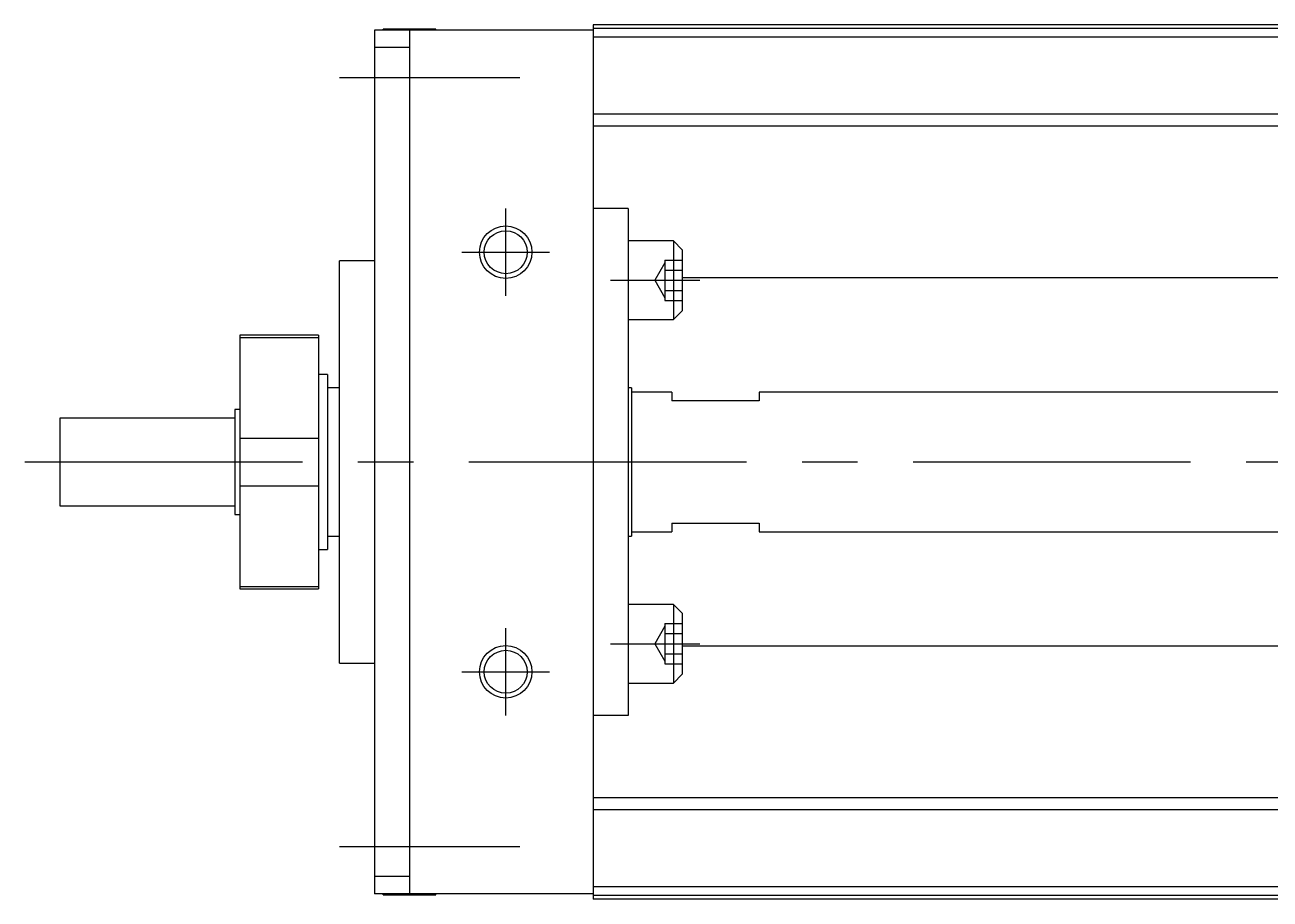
# Model space of a CAD drawing. Extents: x -1 to 471, y -8 to 401.
# Drawn here: x 86.6 to 157.8, y 203.7 to 253.7 of the extents above; entities that cross this region are included whole.
import ezdxf

# ---------------------------------------------------------------- set-up
doc = ezdxf.new("R2010")
doc.units = 0
doc.header["$LTSCALE"] = 0.5
doc.linetypes.add('CENTER', pattern=[50.8, 31.75, -6.35, 6.35, -6.35])
doc.linetypes.add('DASHED', pattern=[19.05, 12.7, -6.35])
for name, color, linetype in [('MSM_CENTER', 1, 'CENTER'), ('MSM_CONTINUOUS', 7, 'CONTINUOUS'), ('MSM_DASHED', 4, 'DASHED'), ('MSM_NARROW', 5, 'CONTINUOUS')]:
    doc.layers.add(name, color=color, linetype=linetype)

msp = doc.modelspace()

# ---------------------------------------------------------------- linework, layer by layer
at = {"layer": 'MSM_CENTER'}
for p, q in [((104.606, 250.69), (114.911, 250.69)), ((114.106, 238.19), (114.106, 243.19)), ((111.606, 240.69), (116.606, 240.69)), ((120.106, 239.082), (125.206, 239.082)), ((86.606, 228.69), (381.106, 228.69)), ((114.106, 214.19), (114.106, 219.19)), ((120.106, 218.298), (125.206, 218.298)), ((111.606, 216.69), (116.606, 216.69)), ((104.606, 206.69), (114.911, 206.69))]:
    msp.add_line(p, q, dxfattribs=at)
at = {"layer": 'MSM_CONTINUOUS'}
for p, q in [((119.106, 253.69), (119.106, 203.69)), ((369.106, 253.69), (119.106, 253.69)), ((119.106, 253.39), (106.606, 253.39)), ((106.606, 253.39), (106.606, 203.99)), ((107.106, 253.39), (107.106, 253.44)), ((110.106, 253.44), (107.106, 253.44)), ((108.606, 253.39), (108.606, 203.99)), ((110.106, 253.39), (110.106, 253.44)), ((369.106, 253.49), (119.106, 253.49)), ((369.106, 252.99), (119.106, 252.99)), ((108.606, 252.39), (106.606, 252.39)), ((173.106, 248.59), (119.106, 248.59)), ((173.106, 247.89), (119.106, 247.89)), ((121.106, 243.19), (119.106, 243.19)), ((121.106, 243.19), (121.106, 214.19)), ((123.706, 241.332), (121.106, 241.332)), ((123.706, 241.332), (123.706, 236.832)), ((124.206, 240.832), (123.706, 241.332)), ((124.206, 240.832), (124.206, 237.332)), ((106.606, 240.19), (104.606, 240.19)), ((104.606, 217.19), (104.606, 240.19)), ((160.619, 239.23), (124.206, 239.23)), ((123.706, 236.832), (124.206, 237.332)), ((121.106, 236.832), (123.706, 236.832)), ((103.406, 235.94), (98.906, 235.94)), ((98.906, 235.94), (98.906, 221.44)), ((98.906, 235.81), (103.406, 235.81)), ((103.406, 235.94), (103.406, 221.44)), ((103.906, 233.69), (103.406, 233.69)), ((103.906, 233.69), (103.906, 223.69)), ((104.606, 232.94), (103.906, 232.94)), ((121.306, 232.94), (121.106, 232.94)), ((121.306, 232.94), (121.306, 224.44)), ((123.606, 232.69), (121.306, 232.69)), ((123.606, 232.69), (123.606, 232.19)), ((128.606, 232.19), (123.606, 232.19)), ((128.606, 232.69), (128.606, 232.19)), ((166.106, 232.69), (128.606, 232.69)), ((98.606, 231.69), (98.606, 225.69)), ((98.906, 231.69), (98.606, 231.69)), ((88.606, 231.19), (88.606, 226.19)), ((98.606, 231.19), (88.606, 231.19)), ((98.906, 230.055), (103.406, 230.055)), ((98.906, 227.325), (103.406, 227.325)), ((88.606, 226.19), (98.606, 226.19)), ((98.606, 225.69), (98.906, 225.69)), ((123.606, 225.19), (128.606, 225.19)), ((123.606, 225.19), (123.606, 224.69)), ((128.606, 225.19), (128.606, 224.69)), ((103.906, 224.44), (104.606, 224.44)), ((121.106, 224.44), (121.306, 224.44)), ((121.306, 224.69), (123.606, 224.69)), ((128.606, 224.69), (166.106, 224.69)), ((103.406, 223.69), (103.906, 223.69)), ((98.906, 221.57), (103.406, 221.57)), ((98.906, 221.44), (103.406, 221.44)), ((123.706, 220.548), (121.106, 220.548)), ((123.706, 220.548), (123.706, 216.048)), ((124.206, 220.048), (123.706, 220.548)), ((124.206, 220.048), (124.206, 216.548)), ((160.619, 218.15), (124.206, 218.15)), ((104.606, 217.19), (106.606, 217.19)), ((123.706, 216.048), (124.206, 216.548)), ((121.106, 216.048), (123.706, 216.048)), ((121.106, 214.19), (119.106, 214.19)), ((173.106, 209.49), (119.106, 209.49)), ((173.106, 208.79), (119.106, 208.79)), ((108.606, 204.99), (106.606, 204.99)), ((119.106, 203.99), (106.606, 203.99)), ((107.106, 203.94), (107.106, 203.99)), ((107.106, 203.94), (110.106, 203.94)), ((110.106, 203.94), (110.106, 203.99)), ((369.106, 204.39), (119.106, 204.39)), ((369.106, 203.89), (119.106, 203.89)), ((369.106, 203.69), (119.106, 203.69))]:
    msp.add_line(p, q, dxfattribs=at)
for centre in [(114.106, 240.69), (114.106, 216.69)]:
    msp.add_circle(centre, 1.229, dxfattribs=at)
at = {"layer": 'MSM_DASHED'}
for p, q in [((123.206, 240.082), (122.628, 239.082)), ((123.206, 240.237), (124.206, 240.237)), ((123.206, 240.237), (123.206, 237.927)), ((123.206, 239.66), (124.206, 239.66)), ((122.628, 239.082), (123.206, 238.082)), ((123.206, 238.505), (124.206, 238.505)), ((123.206, 237.927), (124.206, 237.927)), ((123.206, 219.452), (124.206, 219.452)), ((123.206, 219.452), (123.206, 217.143)), ((123.206, 219.298), (122.628, 218.298)), ((123.206, 218.875), (124.206, 218.875)), ((122.628, 218.298), (123.206, 217.298)), ((123.206, 217.72), (124.206, 217.72)), ((123.206, 217.143), (124.206, 217.143))]:
    msp.add_line(p, q, dxfattribs=at)
at = {"layer": 'MSM_NARROW'}
for centre in [(114.106, 240.69), (114.106, 216.69)]:
    msp.add_circle(centre, 1.5, dxfattribs=at)

doc.saveas('drawing.dxf')
